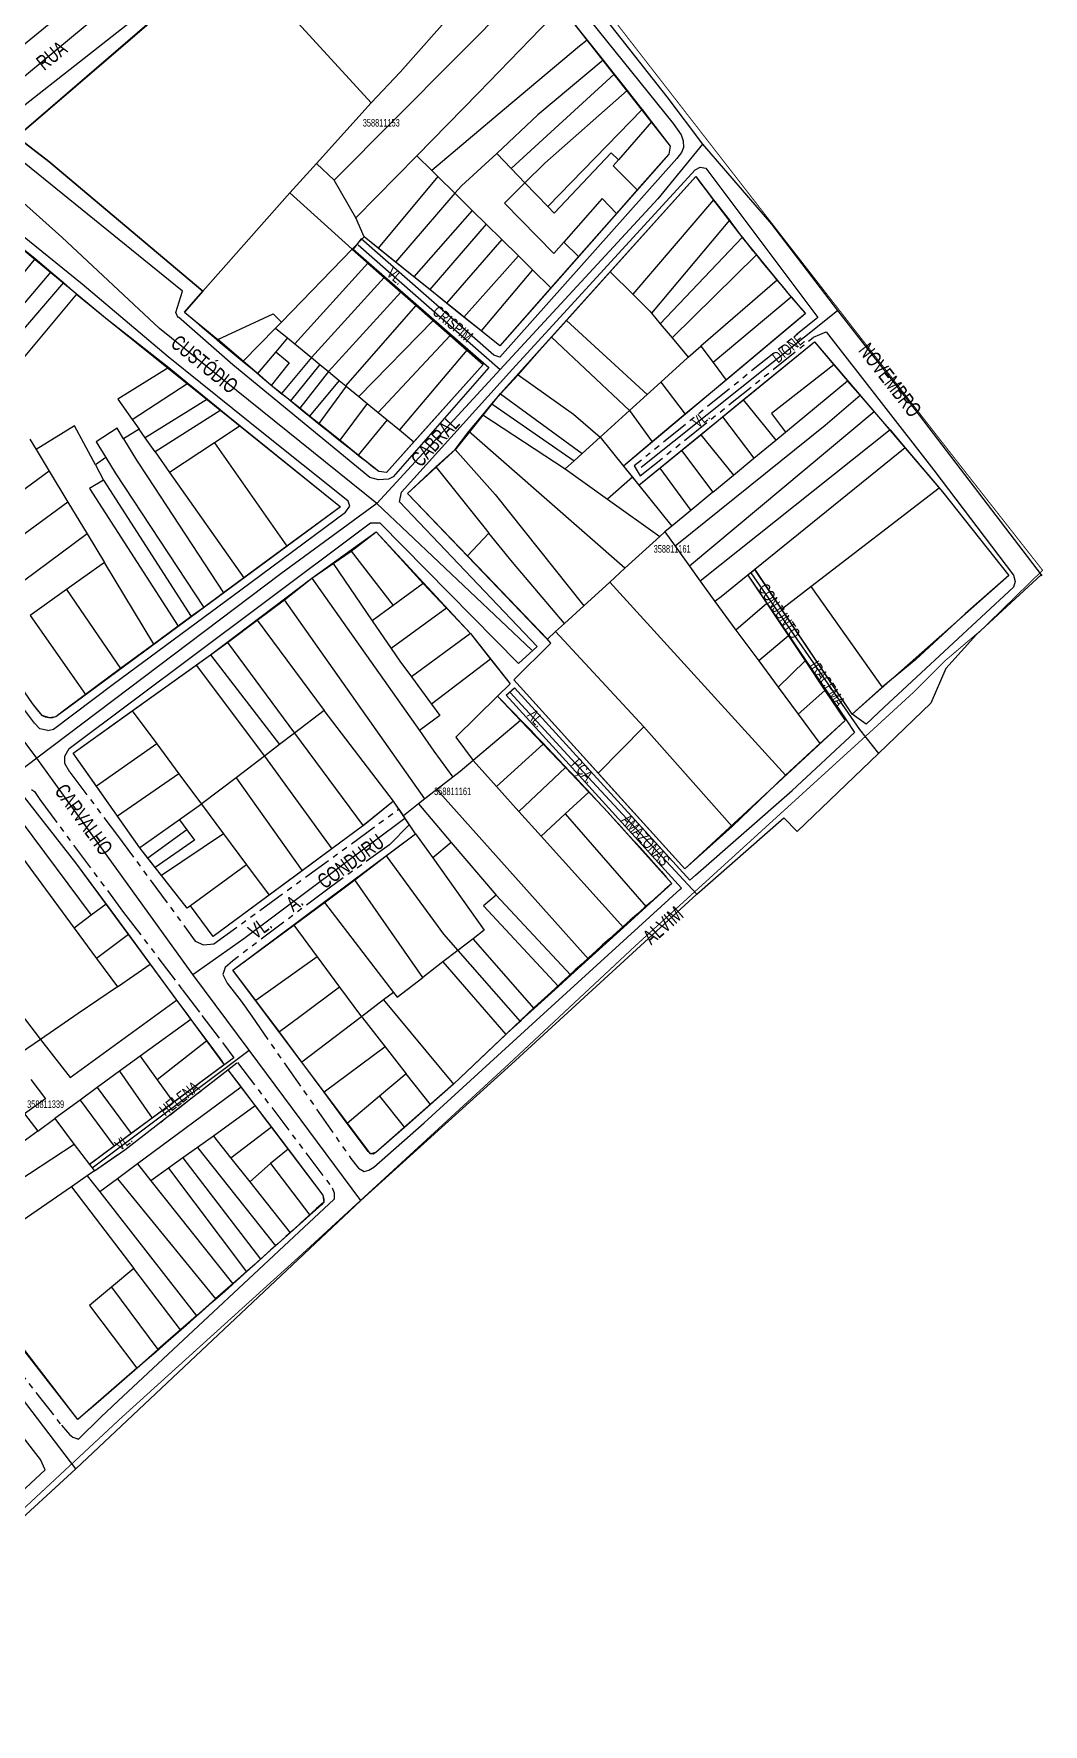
# Model space of a CAD drawing. Extents: x 199219 to 200475, y 4837288 to 4839440.
# Drawn here: x 200207.8 to 200474.8, y 4837972.4 to 4838419.3 of the extents above; entities that cross this region are included whole.
import ezdxf

# ---------------------------------------------------------------- set-up
doc = ezdxf.new("R2010")
doc.units = 0
doc.header["$LTSCALE"] = 3
doc.header["$MEASUREMENT"] = 0
doc.linetypes.add('PHANTOMX2', pattern=[5, 2.5, -0.5, 0.5, -0.5, 0.5, -0.5])
for name, color, linetype in [('CD_MALHA_LOTES', 40, 'CONTINUOUS'), ('CD_TXT_QUADRA', 7, 'CONTINUOUS'), ('LM-LIM-SETOR-FISCAL', 7, 'CONTINUOUS'), ('RU-QUADRAS', 210, 'CONTINUOUS'), ('SV-EIXO-RUA-N-PAV', 6, 'CONTINUOUS'), ('SV-EIXO-RUA-PAV', 20, 'CONTINUOUS'), ('SV-RUA-NAO-PAV-S-GUIA-C-GUIA', 7, 'PHANTOMX2'), ('SV-RUA-PAVIM-S-GUIA-C-GUIA', 7, 'CONTINUOUS'), ('SV-TXT-RUA-N-PAV-S-GUIA-C-GUIA', 7, 'CONTINUOUS'), ('SV-TXT-RUA-PAV-S-GUIA-C-GUIA', 7, 'CONTINUOUS')]:
    doc.layers.add(name, color=color, linetype=linetype)
doc.styles.add('3588-11-2D_TXT$0$ARIAL', font='ARIAL.TTF')
doc.styles.add('ARIAL', font='ARIAL.TTF')
doc.linetypes.add('Limite', pattern='A,20,-3,[130,ltypeshp.shx,S=6.35,R=0,X=0,Y=0],-3,20', length=46)

msp = doc.modelspace()

# ---------------------------------------------------------------- linework, layer by layer
at = {"layer": 'CD_MALHA_LOTES', "linetype": 'Continuous'}
for p, q in [((200260.28, 4838441.1), (200203.36, 4838392.03)), ((200287.26, 4838380.56), (200340.68, 4838434.27)), ((200319.28, 4838425.49), (200304.75, 4838409.1)), ((200347.31, 4838426.21), (200325.48, 4838403.71)), ((200297.1, 4838401.04), (200275.84, 4838424.17)), ((200349.05, 4838424.1), (200354.2, 4838417.62)), ((200352.16, 4838416.05), (200332.34, 4838399.35)), ((200354.2, 4838417.62), (200352.16, 4838416.05)), ((200354.2, 4838417.62), (200358.42, 4838412.3)), ((200358.42, 4838412.3), (200341.16, 4838397.86)), ((200358.42, 4838412.3), (200361.33, 4838408.64)), ((200304.75, 4838409.1), (200297.1, 4838401.04)), ((200361.33, 4838408.64), (200334.13, 4838383.68)), ((200361.33, 4838408.64), (200364.76, 4838404.31)), ((200325.48, 4838403.71), (200309.16, 4838387.05)), ((200364.76, 4838404.31), (200343.05, 4838385.07)), ((200364.76, 4838404.31), (200368.27, 4838399.89)), ((200282.64, 4838384.97), (200297.1, 4838401.04)), ((200332.34, 4838399.35), (200313.14, 4838383.13)), ((200341.16, 4838397.86), (200330.31, 4838387.64)), ((200368.75, 4838399.27), (200343.81, 4838373.61)), ((200368.27, 4838399.89), (200368.75, 4838399.27)), ((200368.75, 4838399.27), (200371.23, 4838396.04)), ((200371.23, 4838396.04), (200362.46, 4838385.97)), ((200371.23, 4838396.04), (200376.21, 4838389.55)), ((200203.36, 4838392.03), (200211.85, 4838385.51)), ((200376.21, 4838389.55), (200375.79, 4838387.48)), ((200211.85, 4838385.51), (200252.52, 4838351.22)), ((200275.58, 4838377.27), (200282.64, 4838384.97)), ((200287.26, 4838380.56), (200282.64, 4838384.97)), ((200309.16, 4838387.05), (200293.06, 4838370.61)), ((200309.16, 4838387.05), (200313.14, 4838383.13)), ((200330.31, 4838387.64), (200320.97, 4838379.12)), ((200330.31, 4838387.64), (200334.13, 4838383.68)), ((200343.05, 4838385.07), (200337.77, 4838379.88)), ((200345.46, 4838371.89), (200360.54, 4838387.79)), ((200360.54, 4838387.79), (200362.46, 4838385.97)), ((200362.46, 4838385.97), (200361.07, 4838384.37)), ((200361.07, 4838384.37), (200367.44, 4838378.01)), ((200375.79, 4838387.48), (200367.44, 4838378.01)), ((200293.06, 4838370.61), (200287.26, 4838380.56)), ((200314.74, 4838381.56), (200298.94, 4838362.59)), ((200313.14, 4838383.13), (200314.74, 4838381.56)), ((200314.74, 4838381.56), (200319.25, 4838377.11)), ((200337.77, 4838379.88), (200332.33, 4838374.53)), ((200334.13, 4838383.68), (200337.77, 4838379.88)), ((200337.77, 4838379.88), (200343.81, 4838373.61)), ((200360.31, 4838356.39), (200382.92, 4838381.6)), ((200382.92, 4838381.6), (200387.66, 4838375.42)), ((200252.52, 4838351.22), (200275.58, 4838377.27)), ((200292.03, 4838362.34), (200275.58, 4838377.27)), ((200319.25, 4838377.11), (200303.54, 4838358.89)), ((200320.97, 4838379.12), (200319.25, 4838377.11)), ((200319.25, 4838377.11), (200323.84, 4838372.58)), ((200358.2, 4838375.77), (200348, 4838364.19)), ((200361.96, 4838371.79), (200358.2, 4838375.77)), ((200367.44, 4838378.01), (200361.96, 4838371.79)), ((200387.66, 4838375.42), (200366.29, 4838350.43)), ((200387.66, 4838375.42), (200391.83, 4838369.98)), ((200323.84, 4838372.58), (200308.38, 4838355.02)), ((200323.84, 4838372.58), (200327.52, 4838368.96)), ((200332.33, 4838374.53), (200345.37, 4838361.2)), ((200343.81, 4838373.61), (200345.46, 4838371.89)), ((200361.96, 4838371.79), (200351.92, 4838360.4)), ((200295.19, 4838365.6), (200293.06, 4838370.61)), ((200327.52, 4838368.96), (200312.58, 4838351.64)), ((200327.52, 4838368.96), (200331.65, 4838364.88)), ((200391.83, 4838369.98), (200371.2, 4838345.45)), ((200391.83, 4838369.98), (200392.24, 4838369.45)), ((200392.24, 4838369.45), (200395.24, 4838365.46)), ((200203.69, 4838363.52), (200208.18, 4838359.87)), ((200273.34, 4838343.09), (200292.03, 4838362.34)), ((200292.03, 4838362.34), (200295.19, 4838365.6)), ((200292.03, 4838362.34), (200296.24, 4838358.63)), ((200298.94, 4838362.59), (200295.19, 4838365.6)), ((200303.54, 4838358.89), (200298.94, 4838362.59)), ((200331.65, 4838364.88), (200317.01, 4838348.08)), ((200331.65, 4838364.88), (200336.04, 4838360.56)), ((200345.37, 4838361.2), (200348, 4838364.19)), ((200348, 4838364.19), (200351.92, 4838360.4)), ((200395.24, 4838365.46), (200373.56, 4838342.63)), ((200395.24, 4838365.46), (200398.97, 4838360.89)), ((200208.18, 4838359.87), (200189.84, 4838337.47)), ((200208.18, 4838359.87), (200212.31, 4838356.37)), ((200296.24, 4838358.63), (200276.91, 4838337.3)), ((200296.24, 4838358.63), (200300.54, 4838354.85)), ((200308.38, 4838355.02), (200303.54, 4838358.89)), ((200336.04, 4838360.56), (200321.62, 4838344.39)), ((200339.78, 4838356.88), (200336.04, 4838360.56)), ((200351.92, 4838360.4), (200344.61, 4838352.11)), ((200398.97, 4838360.89), (200376.7, 4838338.89)), ((200398.97, 4838360.89), (200404.43, 4838354.19)), ((200212.31, 4838356.37), (200193.27, 4838333.85)), ((200215.67, 4838353.52), (200196.01, 4838330.58)), ((200212.31, 4838356.37), (200215.67, 4838353.52)), ((200215.67, 4838353.52), (200219.13, 4838350.45)), ((200300.54, 4838354.85), (200281.3, 4838333.68)), ((200300.54, 4838354.85), (200304.96, 4838350.97)), ((200312.58, 4838351.64), (200308.38, 4838355.02)), ((200339.78, 4838356.88), (200326.17, 4838340.73)), ((200344.61, 4838352.11), (200339.78, 4838356.88)), ((200348.75, 4838343.51), (200360.31, 4838356.39)), ((200360.31, 4838356.39), (200366.29, 4838350.43)), ((200404.43, 4838354.19), (200384.31, 4838336.7)), ((200404.43, 4838354.19), (200408.16, 4838349.62)), ((200219.13, 4838350.45), (200199.26, 4838326.69)), ((200219.13, 4838350.45), (200226.81, 4838344.16)), ((200252.52, 4838351.22), (200247.67, 4838345.72)), ((200304.96, 4838350.97), (200285.77, 4838330.01)), ((200308.98, 4838347.43), (200304.96, 4838350.97)), ((200317.01, 4838348.08), (200312.58, 4838351.64)), ((200344.61, 4838352.11), (200331.1, 4838336.78)), ((200366.29, 4838350.43), (200370.77, 4838345.96)), ((200408.16, 4838349.62), (200387.51, 4838332.34)), ((200408.16, 4838349.62), (200411.96, 4838345.32)), ((200226.81, 4838344.16), (200243.6, 4838331.03)), ((200247.67, 4838345.72), (200256.52, 4838338.46)), ((200256.52, 4838338.46), (200271.12, 4838345.23)), ((200271.12, 4838345.23), (200273.34, 4838343.09)), ((200290.35, 4838326.24), (200308.98, 4838347.43)), ((200308.98, 4838347.43), (200313.47, 4838343.48)), ((200321.62, 4838344.39), (200317.01, 4838348.08)), ((200326.17, 4838340.73), (200321.62, 4838344.39)), ((200370.77, 4838345.96), (200371.2, 4838345.45)), ((200371.2, 4838345.45), (200373.56, 4838342.63)), ((200411.16, 4838344.59), (200390.94, 4838327.68)), ((200411.96, 4838345.32), (200411.16, 4838344.59)), ((200271.8, 4838341.5), (200263.25, 4838332.7)), ((200273.34, 4838343.09), (200271.8, 4838341.5)), ((200271.8, 4838341.5), (200274.94, 4838338.92)), ((200313.47, 4838343.48), (200293.82, 4838323.39)), ((200317.97, 4838339.52), (200298.96, 4838319.16)), ((200313.47, 4838343.48), (200317.97, 4838339.52)), ((200317.97, 4838339.52), (200322.39, 4838335.63)), ((200331.1, 4838336.78), (200326.17, 4838340.73)), ((200344.8, 4838339.1), (200348.75, 4838343.51)), ((200348.75, 4838343.51), (200370.09, 4838323.93)), ((200373.56, 4838342.63), (200376.7, 4838338.89)), ((200263.25, 4838332.7), (200256.52, 4838338.46)), ((200271.85, 4838335.24), (200267.02, 4838329.49)), ((200274.94, 4838338.92), (200271.85, 4838335.24)), ((200271.85, 4838335.24), (200275.36, 4838332.33)), ((200274.94, 4838338.92), (200276.91, 4838337.3)), ((200276.91, 4838337.3), (200281.3, 4838333.68)), ((200322.39, 4838335.63), (200304.54, 4838314.56)), ((200322.39, 4838335.63), (200326.69, 4838331.85)), ((200336, 4838329.12), (200341.61, 4838335.54)), ((200341.61, 4838335.54), (200344.8, 4838339.1)), ((200344.8, 4838339.1), (200365.38, 4838319.66)), ((200376.7, 4838338.89), (200380.97, 4838333.79)), ((200380.97, 4838333.79), (200384.31, 4838336.7)), ((200384.31, 4838336.7), (200387.51, 4838332.34)), ((200395.48, 4838322.47), (200414.33, 4838337.89)), ((200414.33, 4838337.89), (200419.49, 4838331.78)), ((200243.6, 4838331.03), (200230.07, 4838322.7)), ((200243.6, 4838331.03), (200248.6, 4838326.94)), ((200267.02, 4838329.49), (200263.25, 4838332.7)), ((200275.36, 4838332.33), (200270.67, 4838326.34)), ((200281.3, 4838333.68), (200273.38, 4838324.16)), ((200283.49, 4838331.88), (200275.76, 4838322.25)), ((200281.3, 4838333.68), (200283.49, 4838331.88)), ((200283.49, 4838331.88), (200285.77, 4838330.01)), ((200326.69, 4838331.85), (200308.38, 4838311.4)), ((200380.72, 4838333.58), (200373.69, 4838327.2)), ((200380.97, 4838333.79), (200380.72, 4838333.58)), ((200387.51, 4838332.34), (200390.94, 4838327.68)), ((200419.49, 4838331.78), (200402.94, 4838318.91)), ((200419.49, 4838331.78), (200423.07, 4838327.52)), ((200233.86, 4838317.33), (200248.6, 4838326.94)), ((200248.6, 4838326.94), (200253.77, 4838322.72)), ((200270.67, 4838326.34), (200267.02, 4838329.49)), ((200273.38, 4838324.16), (200270.67, 4838326.34)), ((200285.77, 4838330.01), (200278.21, 4838320.29)), ((200288.63, 4838327.65), (200280.8, 4838318.21)), ((200290.46, 4838326.15), (200283.28, 4838316.22)), ((200285.77, 4838330.01), (200288.63, 4838327.65)), ((200288.63, 4838327.65), (200290.35, 4838326.24)), ((200290.35, 4838326.24), (200290.46, 4838326.15)), ((200290.46, 4838326.15), (200293.82, 4838323.39)), ((200331.27, 4838324.12), (200336, 4838329.12)), ((200336, 4838329.12), (200350.62, 4838318.69)), ((200373.69, 4838327.2), (200370.09, 4838323.93)), ((200373.69, 4838327.2), (200380.18, 4838318.69)), ((200390.94, 4838327.68), (200380.18, 4838318.69)), ((200406.7, 4838314), (200423.07, 4838327.52)), ((200423.07, 4838327.52), (200423.12, 4838327.47)), ((200423.12, 4838327.47), (200426.42, 4838323.67)), ((200230.07, 4838322.7), (200233.86, 4838317.33)), ((200253.77, 4838322.72), (200237.27, 4838312.51)), ((200253.77, 4838322.72), (200257.11, 4838319.99)), ((200275.76, 4838322.25), (200273.38, 4838324.16)), ((200278.21, 4838320.29), (200275.76, 4838322.25)), ((200293.82, 4838323.39), (200296.05, 4838321.55)), ((200329.02, 4838321.44), (200331.27, 4838324.12)), ((200331.27, 4838324.12), (200352.87, 4838308.31)), ((200370.09, 4838323.93), (200365.38, 4838319.66)), ((200390.05, 4838318.04), (200395.48, 4838322.47)), ((200395.48, 4838322.47), (200404.12, 4838311.87)), ((200426.42, 4838323.67), (200417.17, 4838315.71)), ((200426.42, 4838323.67), (200430.16, 4838319.37)), ((200233.86, 4838317.33), (200235.68, 4838314.75)), ((200257.36, 4838319.79), (200239.96, 4838308.8)), ((200257.11, 4838319.99), (200257.36, 4838319.79)), ((200257.36, 4838319.79), (200262.46, 4838315.67)), ((200280.8, 4838318.21), (200278.21, 4838320.29)), ((200283.28, 4838316.22), (200280.8, 4838318.21)), ((200296.05, 4838321.55), (200288.75, 4838311.84)), ((200301.35, 4838317.19), (200293.64, 4838307.91)), ((200296.05, 4838321.55), (200298.96, 4838319.16)), ((200298.96, 4838319.16), (200301.35, 4838317.19)), ((200301.35, 4838317.19), (200304.54, 4838314.56)), ((200322.9, 4838314.13), (200326.62, 4838318.58)), ((200326.62, 4838318.58), (200329.02, 4838321.44)), ((200326.62, 4838318.58), (200348.38, 4838304.23)), ((200329.02, 4838321.44), (200350.76, 4838306.4)), ((200350.62, 4838318.69), (200357.66, 4838312.66)), ((200365.38, 4838319.66), (200357.66, 4838312.66)), ((200365.38, 4838319.66), (200371.42, 4838311.37)), ((200380.18, 4838318.69), (200371.42, 4838311.37)), ((200430.16, 4838319.37), (200381.26, 4838278.53)), ((200384.26, 4838313.3), (200390.05, 4838318.04)), ((200390.05, 4838318.04), (200398.32, 4838307.08)), ((200402.94, 4838318.91), (200406.7, 4838314)), ((200430.16, 4838319.37), (200434.32, 4838314.58)), ((200218.63, 4838315.66), (200208.46, 4838309.4)), ((200224.13, 4838305.32), (200218.63, 4838315.66)), ((200229.9, 4838315.03), (200224.32, 4838311.42)), ((200231.58, 4838312.2), (200229.9, 4838315.03)), ((200235.68, 4838314.75), (200231.58, 4838312.2)), ((200237.27, 4838312.51), (200235.68, 4838314.75)), ((200262.46, 4838315.67), (200255.61, 4838311.15)), ((200262.46, 4838315.67), (200288.99, 4838294.23)), ((200288.75, 4838311.84), (200283.28, 4838316.22)), ((200304.54, 4838314.56), (200308.38, 4838311.4)), ((200319.29, 4838309.35), (200322.9, 4838314.13)), ((200364.2, 4838277.98), (200322.9, 4838314.13)), ((200417.17, 4838315.71), (200377.46, 4838283.81)), ((200379.14, 4838309.11), (200384.26, 4838313.3)), ((200434.32, 4838314.58), (200384.14, 4838274.53)), ((200384.26, 4838313.3), (200392.95, 4838302.64)), ((200404.12, 4838311.87), (200406.7, 4838314)), ((200434.32, 4838314.58), (200438.33, 4838309.86)), ((200206.82, 4838312.12), (200208.46, 4838309.4)), ((200208.46, 4838309.4), (200211.91, 4838303.68)), ((200224.32, 4838311.42), (200226.9, 4838307.24)), ((200231.58, 4838312.2), (200234.97, 4838306.52)), ((200239.96, 4838308.8), (200237.27, 4838312.51)), ((200239.96, 4838308.8), (200243.74, 4838303.33)), ((200255.61, 4838311.15), (200243.74, 4838303.33)), ((200255.61, 4838311.15), (200274.79, 4838283.8)), ((200293.64, 4838307.91), (200288.75, 4838311.84)), ((200308.38, 4838311.4), (200301.15, 4838303.32)), ((200314.17, 4838304.78), (200319.29, 4838309.35)), ((200319.29, 4838309.35), (200329.85, 4838297.53)), ((200352.87, 4838308.31), (200350.76, 4838306.4)), ((200357.66, 4838312.66), (200352.87, 4838308.31)), ((200357.66, 4838312.66), (200363.82, 4838305.01)), ((200371.42, 4838311.37), (200363.82, 4838305.01)), ((200373.45, 4838304.46), (200379.14, 4838309.11)), ((200379.14, 4838309.11), (200387.46, 4838298.1)), ((200398.32, 4838307.08), (200404.12, 4838311.87)), ((200438.33, 4838309.86), (200398.6, 4838277.69)), ((200438.33, 4838309.86), (200447.33, 4838299.25)), ((200226.9, 4838307.24), (200224.13, 4838305.32)), ((200224.13, 4838305.32), (200226.28, 4838301.28)), ((200226.9, 4838307.24), (200229.41, 4838303.17)), ((200234.97, 4838306.52), (200237.91, 4838302.19)), ((200299.1, 4838303.53), (200293.64, 4838307.91)), ((200306.67, 4838297.72), (200314.17, 4838304.78)), ((200314.17, 4838304.78), (200326.85, 4838288.98)), ((200350.76, 4838306.4), (200348.38, 4838304.23)), ((200348.38, 4838304.23), (200359.57, 4838296.28)), ((200363.82, 4838305.01), (200366.2, 4838302.04)), ((200367.91, 4838299.93), (200373.45, 4838304.46)), ((200373.45, 4838304.46), (200381.6, 4838293.26)), ((200392.95, 4838302.64), (200398.32, 4838307.08)), ((200211.91, 4838303.68), (200180.24, 4838280.5)), ((200211.91, 4838303.68), (200216.85, 4838295.48)), ((200226.28, 4838301.28), (200222.61, 4838299.07)), ((200226.28, 4838301.28), (200249.46, 4838265.19)), ((200229.41, 4838303.17), (200252.78, 4838267.63)), ((200237.91, 4838302.19), (200258.01, 4838271.47)), ((200243.74, 4838303.33), (200263.42, 4838275.45)), ((200301.15, 4838303.32), (200299.1, 4838303.53)), ((200366.2, 4838302.04), (200359.57, 4838296.28)), ((200366.2, 4838302.04), (200367.91, 4838299.93)), ((200367.91, 4838299.93), (200376.6, 4838289.13)), ((200387.46, 4838298.1), (200392.95, 4838302.64)), ((200216.85, 4838295.48), (200185.69, 4838272.6)), ((200216.85, 4838295.48), (200221.95, 4838287.08)), ((200222.61, 4838299.07), (200246.04, 4838262.68)), ((200322.55, 4838281.25), (200306.67, 4838297.72)), ((200329.85, 4838297.53), (200353.37, 4838268.09)), ((200359.57, 4838296.28), (200373.45, 4838286.41)), ((200387.46, 4838298.1), (200381.6, 4838293.26)), ((200413.39, 4838273.16), (200447.33, 4838299.25)), ((200447.33, 4838299.25), (200448.2, 4838298.23)), ((200448.2, 4838298.23), (200465.74, 4838276.07)), ((200288.99, 4838294.23), (200274.79, 4838283.8)), ((200381.6, 4838293.26), (200376.6, 4838289.13)), ((200221.95, 4838287.08), (200191.87, 4838264.8)), ((200221.95, 4838287.08), (200226.54, 4838279.52)), ((200291.8, 4838282.54), (200298.39, 4838287.58)), ((200298.39, 4838287.58), (200310.85, 4838273.95)), ((200328.24, 4838287.27), (200322.55, 4838281.25)), ((200326.85, 4838288.98), (200328.24, 4838287.27)), ((200334.5, 4838279.59), (200328.24, 4838287.27)), ((200373.45, 4838286.41), (200364.2, 4838277.98)), ((200374.74, 4838287.6), (200373.45, 4838286.41)), ((200376.6, 4838289.13), (200374.74, 4838287.6)), ((200374.74, 4838287.6), (200377.46, 4838283.81)), ((200274.79, 4838283.8), (200263.42, 4838275.45)), ((200287.03, 4838279.26), (200291.8, 4838282.54)), ((200291.8, 4838282.54), (200302.91, 4838268.15)), ((200377.46, 4838283.81), (200381.26, 4838278.53)), ((200226.54, 4838279.52), (200216.53, 4838272.36)), ((200239.62, 4838257.96), (200226.54, 4838279.52)), ((200281.41, 4838275.39), (200287.03, 4838279.26)), ((200287.03, 4838279.26), (200297.37, 4838264.11)), ((200327.49, 4838276.12), (200322.55, 4838281.25)), ((200348.21, 4838263.38), (200334.5, 4838279.59)), ((200360.21, 4838274.34), (200364.2, 4838277.98)), ((200381.26, 4838278.53), (200384.14, 4838274.53)), ((200398.6, 4838277.69), (200396.7, 4838276.15)), ((200405.64, 4838267.2), (200398.6, 4838277.69)), ((200263.42, 4838275.45), (200258.01, 4838271.47)), ((200274.16, 4838269.61), (200281.41, 4838275.39)), ((200281.41, 4838275.39), (200309.87, 4838235.07)), ((200310.85, 4838273.95), (200302.91, 4838268.15)), ((200310.85, 4838273.95), (200317.02, 4838267.43)), ((200343.7, 4838259.26), (200327.49, 4838276.12)), ((200353.37, 4838268.09), (200360.21, 4838274.34)), ((200360.21, 4838274.34), (200406.65, 4838223.26)), ((200384.14, 4838274.53), (200387.99, 4838269.19)), ((200396.7, 4838276.15), (200389.7, 4838270.47)), ((200396.7, 4838276.15), (200401.7, 4838268.7)), ((200405.64, 4838267.2), (200413.39, 4838273.16)), ((200413.39, 4838273.16), (200432.28, 4838246.57)), ((200465.74, 4838276.07), (200454.21, 4838265.94)), ((200216.53, 4838272.36), (200206.92, 4838265.5)), ((200216.53, 4838272.36), (200230.79, 4838251.48)), ((200258.01, 4838271.47), (200252.78, 4838267.63)), ((200266.95, 4838264.23), (200274.16, 4838269.61)), ((200311.32, 4838217.04), (200274.16, 4838269.61)), ((200302.91, 4838268.15), (200297.37, 4838264.11)), ((200353.37, 4838268.09), (200348.21, 4838263.38)), ((200389.7, 4838270.47), (200387.99, 4838269.19)), ((200387.99, 4838269.19), (200393.57, 4838261.65)), ((200401.7, 4838268.7), (200393.57, 4838261.65)), ((200401.7, 4838268.7), (200407.44, 4838260.13)), ((200206.92, 4838265.5), (200221.49, 4838244.61)), ((200249.46, 4838265.19), (200246.04, 4838262.68)), ((200252.78, 4838267.63), (200249.46, 4838265.19)), ((200259.04, 4838258.37), (200266.95, 4838264.23)), ((200266.95, 4838264.23), (200284.65, 4838240.39)), ((200297.37, 4838264.11), (200302.35, 4838256.81)), ((200317.02, 4838267.43), (200302.35, 4838256.81)), ((200317.02, 4838267.43), (200323.36, 4838260.72)), ((200424.3, 4838239.39), (200405.64, 4838267.2)), ((200454.21, 4838265.94), (200441.11, 4838253.89)), ((200246.04, 4838262.68), (200239.62, 4838257.96)), ((200323.36, 4838260.72), (200307.74, 4838249.25)), ((200323.36, 4838260.72), (200328.67, 4838253.96)), ((200345.86, 4838261.23), (200343.7, 4838259.26)), ((200344.57, 4838258.22), (200343.7, 4838259.26)), ((200348.21, 4838263.38), (200345.86, 4838261.23)), ((200345.86, 4838261.23), (200369.2, 4838236.07)), ((200393.57, 4838261.65), (200399.61, 4838253.49)), ((200407.44, 4838260.13), (200399.61, 4838253.49)), ((200407.44, 4838260.13), (200411.89, 4838253.49)), ((200239.62, 4838257.96), (200230.79, 4838251.48)), ((200250.75, 4838252.33), (200254.62, 4838255.09)), ((200254.62, 4838255.09), (200259.04, 4838258.37)), ((200254.62, 4838255.09), (200272.87, 4838231.35)), ((200259.04, 4838258.37), (200276.83, 4838234.36)), ((200302.35, 4838256.81), (200304.68, 4838253.4)), ((200334.84, 4838248.5), (200344.57, 4838258.22)), ((200230.79, 4838251.48), (200221.49, 4838244.61)), ((200233.85, 4838240.27), (200250.75, 4838252.33)), ((200250.75, 4838252.33), (200268.84, 4838228.29)), ((200304.68, 4838253.4), (200307.74, 4838249.25)), ((200328.67, 4838253.96), (200313.02, 4838242.09)), ((200328.67, 4838253.96), (200333.83, 4838247.39)), ((200399.61, 4838253.49), (200404.73, 4838246.57)), ((200411.89, 4838253.49), (200404.73, 4838246.57)), ((200411.89, 4838253.49), (200417.12, 4838245.69)), ((200441.11, 4838253.89), (200432.28, 4838246.57)), ((200307.74, 4838249.25), (200313.02, 4838242.09)), ((200333.83, 4838247.39), (200330.52, 4838244.15)), ((200353.15, 4838228.26), (200334.84, 4838248.5)), ((200404.73, 4838246.57), (200410.05, 4838239.39)), ((200417.12, 4838245.69), (200410.05, 4838239.39)), ((200417.12, 4838245.69), (200422.45, 4838237.72)), ((200432.28, 4838246.57), (200424.3, 4838239.39)), ((200208.7, 4838240.66), (200207.46, 4838242.2)), ((200221.49, 4838244.61), (200215.57, 4838240.23)), ((200313.02, 4838242.09), (200315.26, 4838239.05)), ((200330.52, 4838244.15), (200319.49, 4838233.32)), ((200330.52, 4838244.15), (200336.61, 4838237.76)), ((200210.06, 4838239.08), (200208.7, 4838240.66)), ((200212, 4838238.44), (200210.06, 4838239.08)), ((200213.66, 4838238.75), (200212, 4838238.44)), ((200215.57, 4838240.23), (200213.66, 4838238.75)), ((200218.25, 4838229.13), (200233.85, 4838240.27)), ((200233.85, 4838240.27), (200240.35, 4838231.53)), ((200284.65, 4838240.39), (200276.83, 4838234.36)), ((200302.97, 4838216.37), (200284.65, 4838240.39)), ((200315.26, 4838239.05), (200309.87, 4838235.07)), ((200336.61, 4838237.76), (200324.05, 4838227.13)), ((200336.61, 4838237.76), (200342.55, 4838231.51)), ((200410.05, 4838239.39), (200415.76, 4838231.68)), ((200422.45, 4838237.72), (200415.76, 4838231.68)), ((200276.83, 4838234.36), (200272.87, 4838231.35)), ((200276.83, 4838234.36), (200294.95, 4838209.9)), ((200309.87, 4838235.07), (200313.68, 4838229.67)), ((200319.49, 4838233.32), (200324.05, 4838227.13)), ((200369.2, 4838236.07), (200357.15, 4838223.82)), ((200392.59, 4838209.69), (200369.2, 4838236.07)), ((200224.44, 4838220.35), (200218.25, 4838229.13)), ((200240.35, 4838231.53), (200224.44, 4838220.35)), ((200240.35, 4838231.53), (200246.19, 4838223.67)), ((200268.84, 4838228.29), (200261.34, 4838222.6)), ((200272.87, 4838231.35), (200268.84, 4838228.29)), ((200268.84, 4838228.29), (200286.69, 4838203.8)), ((200313.68, 4838229.67), (200318.72, 4838222.78)), ((200342.55, 4838231.51), (200330.23, 4838220.28)), ((200342.55, 4838231.51), (200348.46, 4838225.3)), ((200357.15, 4838223.82), (200353.15, 4838228.26)), ((200415.76, 4838231.68), (200406.65, 4838223.26)), ((200246.19, 4838223.67), (200230.01, 4838212.43)), ((200246.19, 4838223.67), (200252.16, 4838215.64)), ((200320.66, 4838224.27), (200318.72, 4838222.78)), ((200324.05, 4838227.13), (200320.66, 4838224.27)), ((200324.05, 4838227.13), (200330.23, 4838220.28)), ((200348.46, 4838225.3), (200336.15, 4838213.72)), ((200348.46, 4838225.3), (200354.63, 4838218.81)), ((200380.09, 4838198.48), (200357.15, 4838223.82)), ((200230.01, 4838212.43), (200224.44, 4838220.35)), ((200261.34, 4838222.6), (200252.37, 4838215.79)), ((200261.34, 4838222.6), (200278.85, 4838198.01)), ((200314.462136, 4838219.517609), (200311.32, 4838217.04)), ((200318.72, 4838222.78), (200314.462136, 4838219.517609)), ((200354.57, 4838174.63), (200314.462136, 4838219.517609)), ((200330.23, 4838220.28), (200336.15, 4838213.72)), ((200406.65, 4838223.26), (200392.59, 4838209.69)), ((200201.43, 4838215.24), (200223.03, 4838186.26)), ((200204.98, 4838217.94), (200218.91, 4838200.12)), ((200252.16, 4838215.64), (200246.35, 4838211.49)), ((200252.37, 4838215.79), (200252.16, 4838215.64)), ((200252.16, 4838215.64), (200258.01, 4838207.78)), ((200302.97, 4838216.37), (200294.95, 4838209.9)), ((200305.59, 4838212.51), (200302.97, 4838216.37)), ((200309.59, 4838215.67), (200305.59, 4838212.51)), ((200311.32, 4838217.04), (200309.59, 4838215.67)), ((200309.59, 4838215.67), (200318.27, 4838205.5)), ((200354.63, 4838218.81), (200348.39, 4838213.04)), ((200354.63, 4838218.81), (200358.71, 4838214.54)), ((200358.71, 4838214.54), (200376.64, 4838194.66)), ((200197.08, 4838211.94), (200218.5, 4838182.88)), ((200235.92, 4838204.04), (200230.01, 4838212.43)), ((200246.35, 4838211.49), (200235.92, 4838204.04)), ((200246.35, 4838211.49), (200248.31, 4838208.83)), ((200294.95, 4838209.9), (200294.82, 4838209.8)), ((200308.82, 4838207.78), (200305.59, 4838212.51)), ((200336.15, 4838213.72), (200342.05, 4838207.17)), ((200348.39, 4838213.04), (200342.05, 4838207.17)), ((200348.39, 4838213.04), (200369.83, 4838188.48)), ((200248.31, 4838208.83), (200238.04, 4838201.32)), ((200250.31, 4838206.09), (200239.96, 4838198.88)), ((200258.01, 4838207.78), (200241.6, 4838196.78)), ((200248.31, 4838208.83), (200250.31, 4838206.09)), ((200258.01, 4838207.78), (200264.08, 4838199.61)), ((200294.82, 4838209.8), (200286.69, 4838203.8)), ((200301.09, 4838201.93), (200308.82, 4838207.78)), ((200308.82, 4838207.78), (200313.35, 4838201.39)), ((200318.27, 4838205.5), (200313.35, 4838201.39)), ((200318.27, 4838205.5), (200330.15, 4838191.57)), ((200342.05, 4838207.17), (200363.82, 4838183.03)), ((200392.59, 4838209.69), (200380.09, 4838198.48)), ((200238.04, 4838201.32), (200235.92, 4838204.04)), ((200239.96, 4838198.88), (200238.04, 4838201.32)), ((200286.69, 4838203.8), (200278.85, 4838198.01)), ((200292.72, 4838195.59), (200301.09, 4838201.93)), ((200301.09, 4838201.93), (200316.25, 4838181.28)), ((200313.35, 4838201.39), (200326.93, 4838182.28)), ((200218.91, 4838200.12), (200226.95, 4838189.19)), ((200241.6, 4838196.78), (200239.96, 4838198.88)), ((200248.39, 4838188.11), (200241.6, 4838196.78)), ((200264.08, 4838199.61), (200249.29, 4838188.77)), ((200264.08, 4838199.61), (200270.09, 4838191.54)), ((200278.85, 4838198.01), (200270.09, 4838191.54)), ((200285.02, 4838189.77), (200292.72, 4838195.59)), ((200310.76, 4838169.83), (200292.72, 4838195.59)), ((200376.64, 4838194.66), (200369.83, 4838188.48)), ((200226.95, 4838189.19), (200223.03, 4838186.26)), ((200226.95, 4838189.19), (200232.86, 4838181.14)), ((200249.29, 4838188.77), (200248.39, 4838188.11)), ((200255.26, 4838180.6), (200249.29, 4838188.77)), ((200270.09, 4838191.54), (200255.26, 4838180.6)), ((200276.62, 4838183.59), (200284.77, 4838189.58)), ((200284.77, 4838189.58), (200285.02, 4838189.77)), ((200284.77, 4838189.58), (200302.96, 4838165.82)), ((200330.15, 4838191.57), (200326.76, 4838188.77)), ((200326.76, 4838188.77), (200346.59, 4838167.38)), ((200349.93, 4838170.42), (200330.15, 4838191.57)), ((200369.83, 4838188.48), (200363.82, 4838183.03)), ((200223.03, 4838186.26), (200218.5, 4838182.88)), ((200260.52, 4838171.76), (200276.62, 4838183.59)), ((200276.62, 4838183.59), (200282.77, 4838175.28)), ((200218.5, 4838182.88), (200224.45, 4838174.82)), ((200232.86, 4838181.14), (200224.45, 4838174.82)), ((200232.86, 4838181.14), (200238.64, 4838173.28)), ((200316.25, 4838181.28), (200320.03, 4838176.97)), ((200324.05, 4838180.06), (200320.03, 4838176.97)), ((200326.93, 4838182.28), (200324.05, 4838180.06)), ((200340.21, 4838161.59), (200324.05, 4838180.06)), ((200363.82, 4838183.03), (200354.57, 4838174.63)), ((200224.45, 4838174.82), (200229.96, 4838167.34)), ((200282.77, 4838175.28), (200266.57, 4838163.74)), ((200282.77, 4838175.28), (200288.74, 4838167.22)), ((200320.03, 4838176.97), (200316.05, 4838173.9)), ((200320.03, 4838176.97), (200336.47, 4838158.2)), ((200354.57, 4838174.63), (200349.93, 4838170.42)), ((200229.96, 4838167.34), (200238.64, 4838173.28)), ((200238.64, 4838173.28), (200245.58, 4838163.83)), ((200266.57, 4838163.74), (200260.52, 4838171.76)), ((200304, 4838164.63), (200310.76, 4838169.83)), ((200316.05, 4838173.9), (200310.76, 4838169.83)), ((200316.05, 4838173.9), (200332.7, 4838154.76)), ((200349.93, 4838170.42), (200346.59, 4838167.38)), ((200229.96, 4838167.34), (200219.6, 4838160.26)), ((200288.74, 4838167.22), (200278.18, 4838159.37)), ((200288.74, 4838167.22), (200294.51, 4838159.41)), ((200302.96, 4838165.82), (200300.36, 4838163.85)), ((200302.96, 4838165.82), (200304, 4838164.63)), ((200346.59, 4838167.38), (200340.21, 4838161.59)), ((200217.43, 4838143.4), (200245.58, 4838163.83)), ((200245.58, 4838163.83), (200248.57, 4838159.82)), ((200269.77, 4838159.5), (200266.57, 4838163.74)), ((200300.36, 4838163.85), (200294.51, 4838159.41)), ((200300.36, 4838163.85), (200318.9, 4838141.57)), ((200340.21, 4838161.59), (200336.78, 4838158.48)), ((200204.22, 4838160.49), (200209.6, 4838153.42)), ((200219.6, 4838160.26), (200209.6, 4838153.42)), ((200249.38, 4838158.73), (200236, 4838148.97)), ((200248.57, 4838159.82), (200249.38, 4838158.73)), ((200249.38, 4838158.73), (200253.64, 4838153.01)), ((200272.85, 4838155.41), (200269.77, 4838159.5)), ((200278.18, 4838159.37), (200272.85, 4838155.41)), ((200294.14, 4838159.13), (200278.75, 4838147.44)), ((200294.51, 4838159.41), (200294.14, 4838159.13)), ((200294.51, 4838159.41), (200294.75, 4838159.12)), ((200294.75, 4838159.12), (200300.76, 4838151.45)), ((200336.47, 4838158.2), (200333.07, 4838155.11)), ((200336.78, 4838158.48), (200336.47, 4838158.2)), ((200209.6, 4838153.42), (200202.62, 4838148.67)), ((200209.6, 4838153.42), (200217.43, 4838143.4)), ((200253.64, 4838153.01), (200240.5, 4838142.72)), ((200253.64, 4838153.01), (200257.43, 4838147.93)), ((200272.96, 4838155.26), (200272.85, 4838155.41)), ((200278.75, 4838147.44), (200272.96, 4838155.26)), ((200332.7, 4838154.76), (200318.9, 4838141.57)), ((200333.07, 4838155.11), (200332.7, 4838154.76)), ((200236, 4838148.97), (200230.55, 4838145)), ((200236, 4838148.97), (200240.5, 4838142.72)), ((200257.43, 4838147.93), (200258.21, 4838146.7)), ((200284.66, 4838139.47), (200278.75, 4838147.44)), ((200300.76, 4838151.45), (200284.66, 4838139.47)), ((200300.76, 4838151.45), (200306.35, 4838144.34)), ((200230.55, 4838145), (200224.62, 4838140.68)), ((200230.55, 4838145), (200239.18, 4838132.62)), ((200231.94, 4838124.23), (200259.18, 4838145.39)), ((200258.21, 4838146.7), (200244.8, 4838136.77)), ((200259.18, 4838145.39), (200262.67, 4838140.81)), ((200306.35, 4838144.34), (200299.29, 4838138.39)), ((200312.75, 4838136.18), (200306.35, 4838144.34)), ((200207.1, 4838142.8), (200210.94, 4838137.76)), ((200224.62, 4838140.68), (200220.12, 4838137.4)), ((200224.62, 4838140.68), (200233.63, 4838128.51)), ((200262.67, 4838140.81), (200235.26, 4838120.52)), ((200240.5, 4838142.72), (200244.8, 4838136.77)), ((200262.67, 4838140.81), (200266.43, 4838135.83)), ((200290.77, 4838131.22), (200284.66, 4838139.47)), ((200318.9, 4838141.57), (200312.75, 4838136.18)), ((200210.94, 4838137.76), (200205.42, 4838133.72)), ((200220.12, 4838137.4), (200213.38, 4838132.48)), ((200220.12, 4838137.4), (200229.1, 4838125.16)), ((200244.8, 4838136.77), (200239.18, 4838132.62)), ((200266.43, 4838135.83), (200255.35, 4838127.87)), ((200266.43, 4838135.83), (200270.72, 4838130.19)), ((200299.29, 4838138.39), (200290.77, 4838131.22)), ((200299.29, 4838138.39), (200305.9, 4838130.18)), ((200312.75, 4838136.18), (200305.9, 4838130.18)), ((200205.42, 4838133.72), (200208.89, 4838129.21)), ((200208.89, 4838129.21), (200213.38, 4838132.48)), ((200213.38, 4838132.48), (200218.53, 4838125.65)), ((200239.18, 4838132.62), (200233.63, 4838128.51)), ((200270.72, 4838130.19), (200259.95, 4838122.07)), ((200270.72, 4838130.19), (200275.12, 4838124.37)), ((200296.25, 4838123.82), (200290.77, 4838131.22)), ((200305.9, 4838130.18), (200298.3, 4838123.53)), ((200208.89, 4838129.21), (200177.9, 4838106.61)), ((200218.53, 4838125.65), (200200.84, 4838114.05)), ((200218.53, 4838125.65), (200222.55, 4838120.32)), ((200229.1, 4838125.16), (200222.55, 4838120.32)), ((200233.63, 4838128.51), (200229.1, 4838125.16)), ((200255.35, 4838127.87), (200251.13, 4838124.84)), ((200255.35, 4838127.87), (200259.95, 4838122.07)), ((200223.94, 4838118.71), (200231.94, 4838124.23)), ((200235.26, 4838120.52), (200229.96, 4838116.6)), ((200235.26, 4838120.52), (200238.84, 4838116.01)), ((200247.28, 4838122.08), (200243.48, 4838119.35)), ((200251.13, 4838124.84), (200247.28, 4838122.08)), ((200247.28, 4838122.08), (200267.85, 4838095.36)), ((200251.13, 4838124.84), (200271.74, 4838098.88)), ((200259.95, 4838122.07), (200264.95, 4838115.77)), ((200270.44, 4838120.6), (200264.95, 4838115.77)), ((200275.12, 4838124.37), (200270.44, 4838120.6)), ((200270.44, 4838120.6), (200280.87, 4838106.96)), ((200275.12, 4838124.37), (200284.34, 4838112.21)), ((200296.92, 4838123.21), (200296.25, 4838123.82)), ((200297.57, 4838123.13), (200296.92, 4838123.21)), ((200298.3, 4838123.53), (200297.57, 4838123.13)), ((200222, 4838117.37), (200217.81, 4838114.48)), ((200223.94, 4838118.71), (200222, 4838117.37)), ((200222, 4838117.37), (200225.3, 4838113.15)), ((200222.55, 4838120.32), (200223.94, 4838118.71)), ((200229.96, 4838116.6), (200225.3, 4838113.15)), ((200229.96, 4838116.6), (200255.93, 4838084.81)), ((200243.48, 4838119.35), (200238.84, 4838116.01)), ((200243.48, 4838119.35), (200264.11, 4838091.98)), ((200217.81, 4838114.48), (200187.93, 4838093.85)), ((200217.81, 4838114.48), (200234.32, 4838092.82)), ((200225.3, 4838113.15), (200250.9, 4838080.39)), ((200238.84, 4838116.01), (200260.45, 4838088.77)), ((200264.95, 4838115.77), (200275.62, 4838102.31)), ((200284.34, 4838112.21), (200284.58, 4838111.1)), ((200283.95, 4838109.68), (200280.87, 4838106.96)), ((200284.53, 4838110.43), (200283.95, 4838109.68)), ((200284.58, 4838111.1), (200284.53, 4838110.43)), ((200280.87, 4838106.96), (200275.62, 4838102.31)), ((200271.62, 4838098.77), (200267.85, 4838095.36)), ((200271.74, 4838098.88), (200271.62, 4838098.77)), ((200275.62, 4838102.31), (200271.74, 4838098.88)), ((200219.47, 4838052.96), (200187.93, 4838093.85)), ((200267.85, 4838095.36), (200264.11, 4838091.98)), ((200234.32, 4838092.82), (200228.41, 4838087.89)), ((200246.64, 4838076.66), (200234.32, 4838092.82)), ((200264.11, 4838091.98), (200260.45, 4838088.77)), ((200228.41, 4838087.89), (200222.59, 4838083.05)), ((200228.41, 4838087.89), (200240.68, 4838071.43)), ((200255.93, 4838084.81), (200250.9, 4838080.39)), ((200260.45, 4838088.77), (200255.93, 4838084.81)), ((200222.59, 4838083.05), (200235.1, 4838066.54)), ((200250.9, 4838080.39), (200246.64, 4838076.66)), ((200246.64, 4838076.66), (200240.68, 4838071.43)), ((200240.68, 4838071.43), (200235.1, 4838066.54)), ((200235.1, 4838066.54), (200219.47, 4838052.96))]:
    msp.add_line(p, q, dxfattribs=at)
at = {"layer": 'LM-LIM-SETOR-FISCAL', "linetype": 'Limite', "ltscale": 0.1, "const_width": 0.25}
msp.add_lwpolyline([(200120.409508, 4838727.259673), (200147.895711, 4838694.217748), (200187.037505, 4838641.556438), (200211.927777, 4838612.208207), (200219.004395, 4838603.413883), (200272.711944, 4838534.36132), (200280.384451, 4838524.432193), (200339.740351, 4838450.679692), (200424.808112, 4838341.194673), (200451.887549, 4838306.44273), (200474.676248, 4838277.458958), (200458.633748, 4838261.81904), (200449.055245, 4838253.677312), (200440.913518, 4838245.535585), (200429.419314, 4838234.999232), (200367.240616, 4838178.422546), (200333.560081, 4838146.987381), (200278.174313, 4838096.09235), (200231.021564, 4838053.43034), (200112.765464, 4837943.407259)], dxfattribs=at)
at = {"layer": 'RU-QUADRAS', "color": 6, "linetype": 'Continuous'}
for points in [[(200203.36, 4838392.03), (200305.7, 4838479.95), (200323.1, 4838456.84), (200335.27, 4838442.21), (200333.99, 4838440.92, -0.0499327051), (200349.05, 4838424.1), (200376.21, 4838389.55), (200375.79, 4838387.48), (200331.1, 4838336.78), (200295.19, 4838365.6), (200292.03, 4838362.34), (200326.69, 4838331.85), (200301.15, 4838303.32), (200299.1, 4838303.53, -0.0120168113), (200247.67, 4838345.72), (200252.52, 4838351.22), (200211.85, 4838385.51)], [(200115.94, 4838363), (200135.66, 4838377.51), (200161.4, 4838344.4), (200162.83, 4838345.55), (200137.15, 4838378.6), (200168.17, 4838401.56), (200192.07, 4838372.94), (200226.81, 4838344.16), (200288.99, 4838294.23), (200213.66, 4838238.75, -0.2570869174), (200210.06, 4838239.08), (200207.46, 4838242.2), (200191.53, 4838265.3), (200185.69, 4838272.6), (200175.48, 4838287.39), (200156.33, 4838311.14), (200142.71, 4838329.66), (200135.66, 4838337.19)], [(200306.67, 4838297.72), (200319.65, 4838309.66), (200331.29, 4838324.15), (200382.92, 4838381.6, 0.0204565522), (200411.96, 4838345.32), (200363.82, 4838305.01), (200367.91, 4838299.93), (200414.33, 4838337.89), (200448.2, 4838298.23), (200465.74, 4838276.07), (200424.3, 4838239.39), (200398.6, 4838277.69), (200396.7, 4838276.15), (200422.45, 4838237.72), (200380.09, 4838198.48), (200334.84, 4838248.5), (200344.57, 4838258.22)], [(200218.25, 4838229.13), (200254.62, 4838255.09), (200281.41, 4838275.39), (200298.39, 4838287.58), (200323.36, 4838260.72), (200333.83, 4838247.39), (200330.52, 4838244.15, -0.0134835528), (200376.64, 4838194.66, 0.0127979972), (200318.9, 4838141.57), (200298.3, 4838123.53), (200296.92, 4838123.21), (200260.52, 4838171.76), (200308.82, 4838207.78), (200302.97, 4838216.37), (200294.82, 4838209.8), (200255.26, 4838180.6), (200249.29, 4838188.77), (200248.39, 4838188.11), (200235.92, 4838204.04)], [(200133.62, 4838163.11), (200156.99, 4838180.32, -0.0182623474), (200204.98, 4838217.94), (200218.91, 4838200.12), (200258.21, 4838146.7), (200222.55, 4838120.32), (200223.94, 4838118.71), (200231.94, 4838124.23), (200259.18, 4838145.39), (200284.34, 4838112.21), (200284.53, 4838110.43, -0.0083752961), (200219.47, 4838052.96)]]:
    msp.add_lwpolyline(points, format="xyb", close=True, dxfattribs=at)
at = {"layer": 'SV-EIXO-RUA-N-PAV'}
for points in [[(200294.37, 4838110.85), (200264.82, 4838150.58), (200249.91, 4838170.63), (200208.68, 4838227.81), (200106.55, 4838364.21), (200074.23, 4838405.24), (200064.85, 4838421.21), (200064.26, 4838421.91), (200029.76, 4838467.67), (200000, 4838506.627686)], [(200293.64, 4838363.53), (200331.24, 4838330.54)], [(200368.46, 4838304.7), (200420.46, 4838346.12)], [(200218.93, 4838039.92), (200124.43, 4838163.78), (200022.29, 4838302.39)], [(200249.91, 4838170.63), (200263.42, 4838180.08), (200305.99, 4838211.93)], [(200223.27, 4838119.49), (200264.82, 4838150.58)]]:
    msp.add_lwpolyline(points, dxfattribs=at)
at = {"layer": 'SV-EIXO-RUA-PAV'}
for points in [[(200105.52, 4838745.75), (200114.26, 4838734.96), (200127.17, 4838716.38), (200159.92, 4838676.4), (200200.69, 4838624.76), (200216.12, 4838604.77), (200242.88, 4838572.02), (200275.94, 4838529.21), (200305.54, 4838490.95), (200323.78, 4838467.57), (200334.03, 4838454.59), (200353.24, 4838430.66), (200375.27, 4838402.64), (200384.71, 4838390.12), (200402.98, 4838368.95), (200420.46, 4838346.12), (200440.92, 4838319.99), (200474.29, 4838276.22), (200474.47125, 4838276.017879)], [(200339.55, 4838256.34), (200298.54, 4838295.1), (200241.12, 4838341.33), (200215.3, 4838365.53), (200185.72, 4838391.89), (200168.77, 4838409.91), (200155.92, 4838428.6), (200129.94, 4838466.39), (200096.96, 4838514.71)], [(200185.72, 4838391.89), (200228.1, 4838426.93), (200305.54, 4838490.95)], [(200384.71, 4838390.12), (200372.9, 4838375.66), (200331.24, 4838330.54), (200298.54, 4838295.1), (200273.16, 4838276.5), (200208.68, 4838227.81), (200124.43, 4838163.78), (200076.33, 4838127.77), (200048, 4838106.23), (200021.88, 4838085.28), (200000, 4838067.480225)], [(200397.53, 4838276.82), (200426.29, 4838235.4), (200431.24, 4838229.03)], [(200474.29, 4838276.22), (200457.21, 4838260.51), (200449.1, 4838251.46), (200445.09, 4838242.36)], [(200383.26, 4838191.79), (200352.08, 4838225.33), (200333.82, 4838245.18)], [(200445.09, 4838242.36), (200431.24, 4838229.03), (200409.76, 4838208.37)], [(200000, 4837836.390869), (200015.88, 4837851.29), (200068.87, 4837900.84), (200102.39, 4837933.69), (200130.05, 4837961.59), (200145.64, 4837974.5), (200150.43, 4837978.46), (200181.68, 4838005.69), (200218.93, 4838039.92), (200294.37, 4838110.85), (200334.17, 4838146.89), (200383.26, 4838191.79), (200406.24, 4838211.97)], [(200406.24, 4838211.97), (200409.76, 4838208.37)]]:
    msp.add_lwpolyline(points, dxfattribs=at)
at = {"layer": 'SV-RUA-NAO-PAV-S-GUIA-C-GUIA'}
for points in [[(200211.53, 4838235.09), (200209.48, 4838235.51), (200207.99, 4838236.99), (200163.86, 4838296.23), (200134.58, 4838335.2), (200117.62, 4838357.64), (200113.69, 4838362.79), (200114.17, 4838364.04)], [(200415.222625, 4838344.286008), (200366.677807, 4838305.043191), (200368.276589, 4838302.427003), (200414.059875, 4838339.053632), (200417.402781, 4838340.50707)], [(200217.41, 4838224.07), (200229.72, 4838207.66), (200250.56, 4838179.44), (200252.75, 4838178.4), (200255.48, 4838178.68), (200304.38, 4838214.29), (200307.17, 4838210.19), (200301.9, 4838204.84), (200285.95, 4838193.44), (200260.49, 4838174.24), (200258.48, 4838172.45), (200257.81, 4838170.61), (200259, 4838168.27), (200262.68, 4838163.57), (200265.48, 4838159.56), (200291.71, 4838121.98), (200293.69, 4838119.41), (200295.21, 4838118.53)], [(200207.251618, 4838219.537511), (200207.99, 4838219.01), (200209.42, 4838216.83), (200231.58, 4838187.02), (200247.13, 4838166.59), (200252.32, 4838159.76), (200258.04, 4838152.23), (200260.78, 4838148.6), (200244.8, 4838136.77), (200239.18, 4838132.62), (200233.63, 4838128.51), (200229.1, 4838125.16), (200222.55, 4838120.32), (200223.94, 4838118.71), (200231.94, 4838124.23), (200261.72, 4838147.36), (200286.8, 4838114.19), (200287.31, 4838112.91), (200287.32, 4838111.19)], [(200133.5, 4838161.57), (200157.95, 4838127.3), (200180.79, 4838095.59), (200215.13, 4838051.43), (200217.29, 4838049.01), (200218.13, 4838048.27), (200219.65, 4838047.73), (200219.08, 4838047.96)], [(200210.88, 4838039.67), (200209.58, 4838042.33), (200184.34, 4838075.49), (200137.14, 4838138.59), (200127.02, 4838153.64)]]:
    msp.add_lwpolyline(points, dxfattribs=at)
at = {"layer": 'SV-RUA-PAVIM-S-GUIA-C-GUIA'}
for points in [[(200187.54, 4838402.11), (200223.52, 4838431.53), (200221.64, 4838435.17), (200210.23, 4838452.41), (200208.11, 4838452.41), (200204.34, 4838451.66)], [(200199.41, 4838395.77), (200233.51, 4838422.55)], [(200354.94, 4838422.93), (200376.99, 4838395.6), (200379.11, 4838392.58), (200379.6, 4838390.95), (200379.71, 4838389.22), (200379.15, 4838387.9), (200377.93, 4838386.29), (200331.09, 4838333.8), (200329.55, 4838334.34), (200294.48, 4838365.05), (200292.35, 4838362.38), (200328.21, 4838331.05), (200302.93, 4838302.17), (200301.68, 4838301.53), (200299.05, 4838301.4), (200296.71, 4838302), (200260.53, 4838331.77), (200246.16, 4838344.36)], [(200246.06, 4838344.23), (200245.44, 4838345.56), (200247.19, 4838351.23), (200198.72, 4838390.42)], [(200217.41, 4838224.07), (200216.028996, 4838226.412215), (200216.028996, 4838228.301684), (200217.191746, 4838230.336496), (200267.408016, 4838267.907859), (200296.912801, 4838290.000112), (200299.383645, 4838290.000112), (200336.082945, 4838252.792108), (200341.024633, 4838257.297765), (200304.543348, 4838295.523175), (200305.124723, 4838298.066691), (200334.484164, 4838330.623694), (200382.810965, 4838383.310808), (200384.119059, 4838384.037527), (200385.572497, 4838383.74684), (200415.222625, 4838344.286008)], [(200211.53, 4838235.09), (200213.03, 4838235.45), (200228.8, 4838247.35), (200262.64, 4838272.31), (200290.31, 4838292.85), (200291.42, 4838294.39), (200291.01, 4838295.74), (200289.14, 4838297.23), (200269.08, 4838313.27), (200243.42, 4838333.9), (200220.66, 4838353.06), (200202.97, 4838367.33)], [(200417.402781, 4838340.50707), (200445.890159, 4838303.880441), (200466.965005, 4838276.119782), (200467.409111, 4838274.496777), (200467.021528, 4838272.946443), (200432.784996, 4838241.293801), (200428.004801, 4838236.771995), (200424.3, 4838239.39), (200398.65, 4838277.63), (200396.7, 4838276.15), (200422.682268, 4838237.895801), (200424.92, 4838234.56)], [(200295.21, 4838118.53), (200296.48, 4838118.82), (200297.79, 4838119.65), (200311.06, 4838131.4), (200340.73, 4838158.42), (200378.83, 4838193.12), (200379.19, 4838193.45), (200332.8, 4838244.42), (200335.02, 4838246.36), (200381.38, 4838195.49), (200382.83, 4838196.84), (200408.4, 4838219.26), (200424.92, 4838234.56)], [(200210.88, 4838039.67), (200156.92, 4837989.46), (200150.56, 4837983.55), (200149.31, 4837982.74), (200147.48, 4837982.78), (200145.04, 4837984.38), (200132.52, 4837999.29), (200108.29, 4838029.82), (200100.67, 4838039.25), (200072.81, 4838075.21), (200055.78, 4838100.69), (200054.88, 4838103.8), (200054.72, 4838105.1), (200055.34, 4838107.07), (200057.13, 4838108.38), (200077.29, 4838123.74), (200116.53, 4838155.12), (200118.62, 4838156.23), (200120.55, 4838156.71), (200122.3, 4838156.99), (200123.43, 4838156.95), (200124.84, 4838156.02), (200127.02, 4838153.64)], [(200287.32, 4838111.19), (200230.03, 4838057.83), (200225.65, 4838053.61), (200219.65, 4838047.73)]]:
    msp.add_lwpolyline(points, dxfattribs=at)

# ---------------------------------------------------------------- texts
at = {"layer": 'CD_TXT_QUADRA', "linetype": 'Continuous', "style": 'ARIAL', "width": 0.7}
for s, p in [('358811153', (200294.86, 4838394.76)), ('358811161', (200371.8, 4838282.12)), ('358811161', (200313.73, 4838218.01)), ('358811339', (200206.08, 4838135.3))]:
    msp.add_text(s, height=2, dxfattribs=at).set_placement(p)
at = {"layer": 'SV-TXT-RUA-N-PAV-S-GUIA-C-GUIA', "width": 0.7}
for s, height, rotation, style, p in [('VL.                            DIONE', 3, 39, 'ARIAL', (200383.537684, 4838314.926567)), ('CONJUNTO          IRACEMA', 3, 303.39013253, '3588-11-2D_TXT$0$ARIAL', (200399.340117, 4838272.637588)), ('CARVALHO', 4, 306, 'ARIAL', (200213.136679, 4838219.076157)), ('VL.      A.      CONDURU', 4, 36, 'ARIAL', (200266.47, 4838179.72)), ('VL.             HELENA', 3, 37.81449005, '3588-11-2D_TXT$0$ARIAL', (200230.746994, 4838123.805583))]:
    msp.add_text(s, height=height, rotation=rotation, dxfattribs=dict(at, style=style)).set_placement(p)
at = {"layer": 'SV-TXT-RUA-PAV-S-GUIA-C-GUIA', "style": 'ARIAL', "width": 0.7}
for s, height, rotation, p in [('RUA                                          TRIUNVIRATO', 4, 39, (200210.6, 4838409.4)), ('VL.              CRISPIM', 3, 320, (200300.93, 4838355.53)), ('CUSTÓDIO', 4, 321, (200243.74, 4838336.88)), ('NOVEMBRO', 4, 308, (200425.767012, 4838335.496449)), ('CABRAL', 4, 47.57245935, (200310.182033, 4838304.472857)), ('AL.                PÇA.                AMAZONAS', 3, 312, (200338.14, 4838238.96)), ('ALVIM', 4, 41, (200371.167754, 4838178.221791))]:
    msp.add_text(s, height=height, rotation=rotation, dxfattribs=at).set_placement(p)

doc.saveas('drawing.dxf')
